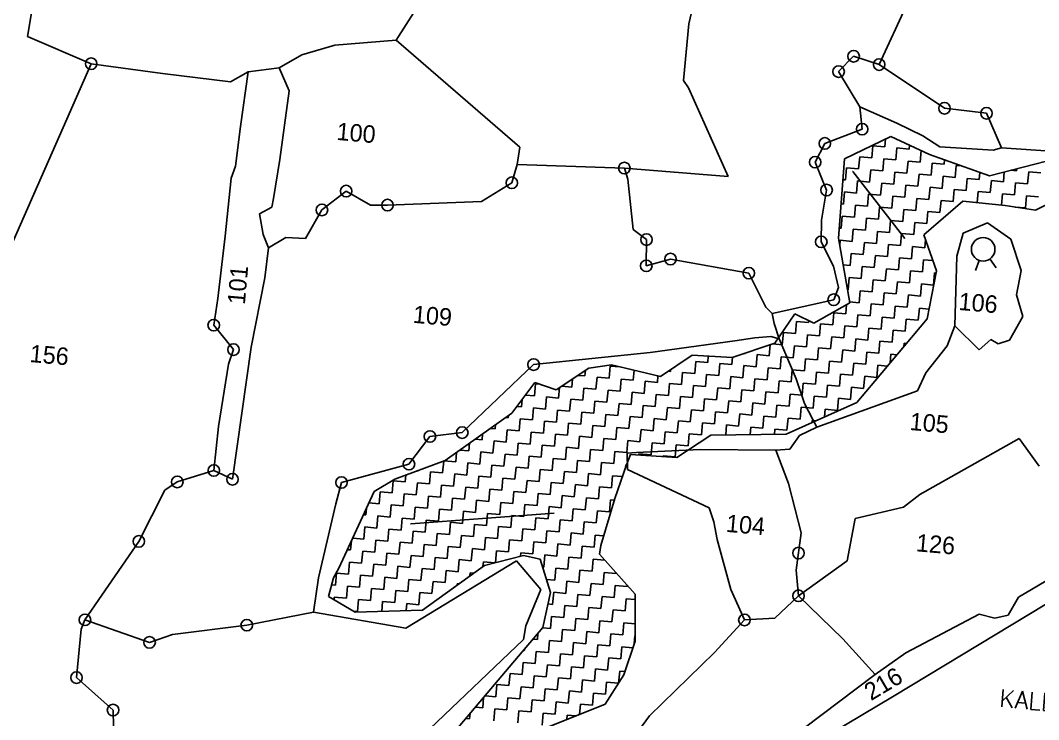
# Model space of a CAD drawing. Header units: metres. Extents: x 333510 to 337908, y 1785719 to 1790014.
# Drawn here: x 335764 to 336818, y 1787207 to 1787931 of the extents above; entities that cross this region are included whole.
import ezdxf

# ---------------------------------------------------------------- set-up
doc = ezdxf.new("R2010")
doc.units = ezdxf.units.M
doc.header["$MEASUREMENT"] = 0
for name, color, linetype in [('POLY_HATCH', 12, 'Continuous'), ('POLY_PARCEL', 6, 'Continuous'), ('POLY_WATER', 4, 'Continuous'), ('SYM_ARROW', 1, 'Continuous'), ('TEXT_MAPIN', 7, 'Continuous'), ('TEXT_PARCEL', 7, 'Continuous')]:
    doc.layers.add(name, color=color, linetype=linetype)
doc.styles.get("Standard").update_dxf_attribs({"font": 'simplex.shx'})
doc.styles.add('TEXT_MAP', font='', dxfattribs={"height": 0.3})
doc.styles.get('TEXT_MAP').set_extended_font_data('Kruti Dev 050')

msp = doc.modelspace()

# ---------------------------------------------------------------- linework, layer by layer
for points in [[(336752.4, 1787671.8), (336756.1, 1787682.4)], [(336773.7, 1787674.8), (336767.2, 1787683.9)]]:
    msp.add_lwpolyline(points)
for centre, radius in [((335836.9, 1787885.9), 5.98), ((336626.1, 1787893.6), 5.98), ((336610.6, 1787877.7), 5.98), ((336652.5, 1787885), 5.98), ((336720.2, 1787839.8), 5.98), ((336763.6, 1787834.6), 5.98), ((336634.9, 1787818.2), 5.98), ((336596.3, 1787803.4), 5.98), ((336586.3, 1787784), 5.98), ((336388.8, 1787777.9), 5.98), ((336272.3, 1787762.7), 5.98), ((336100.9, 1787754.1), 5.98), ((336598.2, 1787755.2), 5.98), ((336143.7, 1787739.6), 5.98), ((336075.8, 1787734.6), 5.98), ((336411.7, 1787703.9), 5.98), ((336592.6, 1787701.6), 5.98), ((336760.2, 1787693.9), 12.2), ((336411.5, 1787676.8), 5.98), ((336436.6, 1787683.8), 5.98), ((336517.7, 1787669.2), 5.98), ((336605.5, 1787641.7), 5.98), ((335963.8, 1787615.4), 5.98), ((335984.3, 1787590.1), 5.98), ((336294.9, 1787574.6), 5.98), ((336187.6, 1787500.2), 5.98), ((336221, 1787504.2), 5.98), ((335963.9, 1787465), 5.98), ((336165.9, 1787471.6), 5.98), ((335983.2, 1787455.9), 5.98), ((335926.1, 1787453.2), 5.98), ((336096, 1787452.6), 5.98), ((335886.3, 1787391.7), 5.98), ((336569.1, 1787379.6), 5.98), ((336569.1, 1787335.4), 5.98), ((335830.5, 1787310.5), 5.98), ((336513.1, 1787310.4), 5.98), ((335998, 1787305), 5.98), ((335897.4, 1787287.2), 5.98), ((335821.8, 1787250.7), 5.98), ((335859.6, 1787217.2), 5.98)]:
    msp.add_circle(centre, radius)
at = {"layer": 'POLY_HATCH'}
for p, q in [((336616.6, 1787787.6), (336664.8, 1787810.7)), ((336664.8, 1787810.7), (336704.8, 1787791.8)), ((336610.4, 1787705.3), (336616.6, 1787787.6)), ((336704.8, 1787791.8), (336766.6, 1787769.9)), ((336766.6, 1787769.9), (336836.3, 1787787.9)), ((336848.9, 1787752.1), (336814.4, 1787734.3)), ((336739.2, 1787743.7), (336698.8, 1787708.8)), ((336783, 1787739.2), (336739.2, 1787743.7)), ((336814.4, 1787734.3), (336783, 1787739.2)), ((336622.1, 1787638.5), (336610.4, 1787705.3)), ((336698.8, 1787708.8), (336711.9, 1787671.5)), ((336711.9, 1787671.5), (336702.1, 1787621.9)), ((336585.1, 1787617.6), (336622.1, 1787638.5)), ((336544.5, 1787596.7), (336565.1, 1787627.1)), ((336565.1, 1787627.1), (336585.1, 1787617.6)), ((336702.1, 1787621.9), (336648.1, 1787557.5)), ((336500.4, 1787582), (336544.5, 1787596.7)), ((336426.1, 1787562.2), (336458.9, 1787584.5)), ((336458.9, 1787584.5), (336500.4, 1787582)), ((336318.4, 1787548.6), (336352.2, 1787570.9)), ((336352.2, 1787570.9), (336375.6, 1787574.3)), ((336375.6, 1787574.3), (336426.1, 1787562.2)), ((336272.4, 1787524.2), (336296, 1787556.1)), ((336296, 1787556.1), (336318.4, 1787548.6)), ((336648.1, 1787557.5), (336629.5, 1787535.5)), ((336629.5, 1787535.5), (336556.3, 1787502.5)), ((336203.3, 1787475.4), (336272.4, 1787524.2)), ((336556.3, 1787502.5), (336478.2, 1787501.7)), ((336478.2, 1787501.7), (336443.3, 1787478.5)), ((336395.2, 1787481.6), (336391, 1787471)), ((336443.3, 1787478.5), (336395.2, 1787481.6)), ((336151.3, 1787456.1), (336203.3, 1787475.4)), ((336391, 1787471), (336379.1, 1787435.9)), ((336129.9, 1787443.3), (336151.3, 1787456.1)), ((336093.4, 1787363.9), (336129.9, 1787443.3)), ((336379.1, 1787435.9), (336364.3, 1787387.3)), ((336364.3, 1787387.3), (336363, 1787378.6)), ((336284.5, 1787377.2), (336244.2, 1787366.8)), ((336301.6, 1787373.4), (336284.5, 1787377.2)), ((336363, 1787378.6), (336399.9, 1787336.9)), ((336244.2, 1787366.8), (336179.9, 1787320.4)), ((336312.4, 1787338.8), (336301.6, 1787373.4)), ((336087.8, 1787354), (336093.4, 1787363.9)), ((336082.7, 1787334.8), (336087.8, 1787354)), ((336110.2, 1787318.5), (336082.7, 1787334.8)), ((336304.6, 1787302.5), (336312.4, 1787338.8)), ((336399.9, 1787336.9), (336400, 1787288.6)), ((336179.9, 1787320.4), (336110.2, 1787318.5)), ((336269.7, 1787261.6), (336304.6, 1787302.5)), ((336400, 1787288.6), (336388.3, 1787253.5)), ((336203.5, 1787183.4), (336269.7, 1787261.6)), ((336388.3, 1787253.5), (336369, 1787223.3)), ((336369, 1787223.3), (336290.5, 1787191.9))]:
    msp.add_line(p, q, dxfattribs=at)
at = {"layer": 'POLY_HATCH', "linetype": 'Continuous'}
for p, q in [((336658.5, 1787799.9), (336659.2, 1787808.1)), ((336644.9, 1787788.5), (336646, 1787801)), ((336646, 1787801), (336658.5, 1787799.9)), ((336669.9, 1787786.3), (336671, 1787798.7)), ((336671, 1787798.7), (336683.5, 1787797.6)), ((336683.5, 1787797.6), (336683.8, 1787801.7)), ((336631.3, 1787777.1), (336632.4, 1787789.6)), ((336632.4, 1787789.6), (336644.9, 1787788.5)), ((336656.3, 1787774.9), (336657.4, 1787787.4)), ((336657.4, 1787787.4), (336669.9, 1787786.3)), ((336694.9, 1787784.1), (336695.9, 1787796)), ((336719.9, 1787781.8), (336720.3, 1787786.4)), ((336617.7, 1787765.7), (336618.8, 1787778.2)), ((336618.8, 1787778.2), (336631.3, 1787777.1)), ((336642.7, 1787763.5), (336643.8, 1787776)), ((336643.8, 1787776), (336656.3, 1787774.9)), ((336681.3, 1787772.7), (336682.4, 1787785.2)), ((336682.4, 1787785.2), (336694.9, 1787784.1)), ((336706.3, 1787770.5), (336707.4, 1787783)), ((336707.4, 1787783), (336719.9, 1787781.8)), ((336731.3, 1787768.3), (336732.4, 1787780.7)), ((336732.4, 1787780.7), (336737.4, 1787780.3)), ((336794.8, 1787775.2), (336795, 1787777.3)), ((336615, 1787765.9), (336617.7, 1787765.7)), ((336667.7, 1787761.3), (336668.8, 1787773.8)), ((336668.8, 1787773.8), (336681.3, 1787772.7)), ((336692.7, 1787759.1), (336693.8, 1787771.6)), ((336693.8, 1787771.6), (336706.3, 1787770.5)), ((336717.7, 1787756.9), (336718.8, 1787769.4)), ((336718.8, 1787769.4), (336731.3, 1787768.3)), ((336742.6, 1787754.7), (336743.7, 1787767.2)), ((336743.7, 1787767.2), (336756.2, 1787766.1)), ((336756.2, 1787766.1), (336756.9, 1787773.4)), ((336781.2, 1787763.8), (336782.1, 1787774)), ((336789.1, 1787775.7), (336794.8, 1787775.2)), ((336806.2, 1787761.6), (336807.3, 1787774.1)), ((336807.3, 1787774.1), (336819.8, 1787773)), ((336629.1, 1787752.1), (336630.2, 1787764.6)), ((336630.2, 1787764.6), (336642.7, 1787763.5)), ((336654.1, 1787749.9), (336655.2, 1787762.4)), ((336655.2, 1787762.4), (336667.7, 1787761.3)), ((336679.1, 1787747.7), (336680.2, 1787760.2)), ((336680.2, 1787760.2), (336692.7, 1787759.1)), ((336704.1, 1787745.5), (336705.2, 1787758)), ((336705.2, 1787758), (336717.7, 1787756.9)), ((336729.1, 1787743.3), (336730.2, 1787755.8)), ((336730.2, 1787755.8), (336742.6, 1787754.7)), ((336767.6, 1787752.5), (336768.7, 1787764.9)), ((336768.7, 1787764.9), (336781.2, 1787763.8)), ((336792.6, 1787750.3), (336793.7, 1787762.7)), ((336793.7, 1787762.7), (336806.2, 1787761.6)), ((336615.5, 1787740.7), (336616.6, 1787753.2)), ((336616.6, 1787753.2), (336629.1, 1787752.1)), ((336640.5, 1787738.5), (336641.6, 1787751)), ((336641.6, 1787751), (336654.1, 1787749.9)), ((336665.5, 1787736.3), (336666.6, 1787748.8)), ((336666.6, 1787748.8), (336679.1, 1787747.7)), ((336690.5, 1787734.1), (336691.6, 1787746.6)), ((336691.6, 1787746.6), (336704.1, 1787745.5)), ((336715.5, 1787731.9), (336716.6, 1787744.4)), ((336716.6, 1787744.4), (336729.1, 1787743.3)), ((336754.1, 1787742.2), (336755.1, 1787753.6)), ((336755.1, 1787753.6), (336767.6, 1787752.5)), ((336779.1, 1787739.6), (336780.1, 1787751.4)), ((336780.1, 1787751.4), (336792.6, 1787750.3)), ((336804, 1787736.7), (336805.1, 1787749.2)), ((336805.1, 1787749.2), (336817.6, 1787748)), ((336613.1, 1787740.9), (336615.5, 1787740.7)), ((336626.9, 1787727.1), (336628, 1787739.6)), ((336628, 1787739.6), (336640.5, 1787738.5)), ((336651.9, 1787724.9), (336653, 1787737.4)), ((336653, 1787737.4), (336665.5, 1787736.3)), ((336676.9, 1787722.7), (336678, 1787735.2)), ((336678, 1787735.2), (336690.5, 1787734.1)), ((336793.4, 1787737.6), (336804, 1787736.7)), ((336816.5, 1787735.6), (336816.8, 1787735.5)), ((336816.5, 1787735.3), (336816.5, 1787735.6)), ((336613.3, 1787715.7), (336614.4, 1787728.2)), ((336614.4, 1787728.2), (336626.9, 1787727.1)), ((336638.3, 1787713.5), (336639.4, 1787726)), ((336639.4, 1787726), (336651.9, 1787724.9)), ((336663.3, 1787711.3), (336664.4, 1787723.8)), ((336664.4, 1787723.8), (336676.9, 1787722.7)), ((336701.9, 1787720.5), (336703, 1787733)), ((336703, 1787733), (336715.5, 1787731.9)), ((336611.2, 1787715.9), (336613.3, 1787715.7)), ((336624.7, 1787702.1), (336625.8, 1787714.6)), ((336625.8, 1787714.6), (336638.3, 1787713.5)), ((336688.3, 1787709.1), (336689.4, 1787721.6)), ((336689.4, 1787721.6), (336701.9, 1787720.5)), ((336611.7, 1787697.9), (336612.2, 1787703.2)), ((336612.2, 1787703.2), (336624.7, 1787702.1)), ((336649.7, 1787699.9), (336650.8, 1787712.4)), ((336650.8, 1787712.4), (336663.3, 1787711.3)), ((336674.7, 1787697.7), (336675.8, 1787710.2)), ((336675.8, 1787710.2), (336688.3, 1787709.1)), ((336699.7, 1787695.5), (336700.4, 1787704.1)), ((336636.1, 1787688.5), (336637.2, 1787701)), ((336637.2, 1787701), (336649.7, 1787699.9)), ((336661.1, 1787686.3), (336662.2, 1787698.8)), ((336662.2, 1787698.8), (336674.7, 1787697.7)), ((336686.1, 1787684.1), (336687.2, 1787696.6)), ((336687.2, 1787696.6), (336699.7, 1787695.5)), ((336622.5, 1787677.1), (336623.6, 1787689.6)), ((336623.6, 1787689.6), (336636.1, 1787688.5)), ((336647.5, 1787674.9), (336648.6, 1787687.4)), ((336648.6, 1787687.4), (336661.1, 1787686.3)), ((336672.5, 1787672.7), (336673.6, 1787685.2)), ((336673.6, 1787685.2), (336686.1, 1787684.1)), ((336697.5, 1787670.5), (336698.6, 1787683)), ((336698.6, 1787683), (336708.2, 1787682.2)), ((336615.3, 1787677.8), (336622.5, 1787677.1)), ((336633.9, 1787663.5), (336635, 1787676)), ((336635, 1787676), (336647.5, 1787674.9)), ((336658.9, 1787661.3), (336660, 1787673.8)), ((336660, 1787673.8), (336672.5, 1787672.7)), ((336683.9, 1787659.1), (336685, 1787671.6)), ((336685, 1787671.6), (336697.5, 1787670.5)), ((336620.3, 1787652.1), (336621.4, 1787664.6)), ((336621.4, 1787664.6), (336633.9, 1787663.5)), ((336645.3, 1787649.9), (336646.4, 1787662.4)), ((336646.4, 1787662.4), (336658.9, 1787661.3)), ((336670.3, 1787647.7), (336671.4, 1787660.2)), ((336671.4, 1787660.2), (336683.9, 1787659.1)), ((336708.8, 1787656.9), (336709.9, 1787669.4)), ((336709.9, 1787669.4), (336711.5, 1787669.3)), ((336619.7, 1787652.2), (336620.3, 1787652.1)), ((336631.7, 1787638.5), (336632.8, 1787651)), ((336632.8, 1787651), (336645.3, 1787649.9)), ((336695.3, 1787645.5), (336696.4, 1787658)), ((336696.4, 1787658), (336708.8, 1787656.9)), ((336622, 1787639.4), (336631.7, 1787638.5)), ((336656.7, 1787636.3), (336657.8, 1787648.8)), ((336657.8, 1787648.8), (336670.3, 1787647.7)), ((336681.7, 1787634.1), (336682.8, 1787646.6)), ((336682.8, 1787646.6), (336695.3, 1787645.5)), ((336604.5, 1787615.8), (336605.6, 1787628.2)), ((336605.6, 1787628.2), (336618.1, 1787627.1)), ((336618.1, 1787627.1), (336618.9, 1787636.7)), ((336643.1, 1787624.9), (336644.2, 1787637.4)), ((336644.2, 1787637.4), (336656.7, 1787636.3)), ((336668.1, 1787622.7), (336669.2, 1787635.2)), ((336669.2, 1787635.2), (336681.7, 1787634.1)), ((336693, 1787620.5), (336694.2, 1787633)), ((336694.2, 1787633), (336704.1, 1787632.1)), ((336565.9, 1787606.6), (336567, 1787619.1)), ((336567, 1787619.1), (336579.5, 1787618)), ((336579.5, 1787618), (336579.7, 1787620.2)), ((336629.5, 1787613.5), (336630.6, 1787626)), ((336630.6, 1787626), (336643.1, 1787624.9)), ((336654.5, 1787611.3), (336655.6, 1787623.8)), ((336655.6, 1787623.8), (336668.1, 1787622.7)), ((336679.5, 1787609.1), (336680.6, 1787621.6)), ((336680.6, 1787621.6), (336693, 1787620.5)), ((336552.3, 1787595.2), (336553.4, 1787607.7)), ((336553.4, 1787607.7), (336565.9, 1787606.6)), ((336590.9, 1787604.4), (336592, 1787616.9)), ((336592, 1787616.9), (336604.5, 1787615.8)), ((336615.9, 1787602.2), (336617, 1787614.6)), ((336617, 1787614.6), (336629.5, 1787613.5)), ((336640.9, 1787600), (336642, 1787612.4)), ((336642, 1787612.4), (336654.5, 1787611.3)), ((336665.9, 1787597.7), (336667, 1787610.2)), ((336667, 1787610.2), (336679.5, 1787609.1)), ((336577.3, 1787593), (336578.4, 1787605.5)), ((336578.4, 1787605.5), (336590.9, 1787604.4)), ((336602.3, 1787590.8), (336603.4, 1787603.3)), ((336603.4, 1787603.3), (336615.9, 1787602.2)), ((336627.3, 1787588.6), (336628.4, 1787601.1)), ((336628.4, 1787601.1), (336640.9, 1787600)), ((336652.3, 1787586.4), (336653.4, 1787598.9)), ((336653.4, 1787598.9), (336665.9, 1787597.7)), ((336678.1, 1787593.3), (336678.4, 1787596.6)), ((336678.4, 1787596.6), (336680.7, 1787596.4)), ((336512.7, 1787586.1), (336513.7, 1787586)), ((336513.7, 1787586), (336513.8, 1787586.4)), ((336538.7, 1787583.8), (336539.7, 1787595.1)), ((336542.5, 1787596), (336552.3, 1787595.2)), ((336563.7, 1787581.6), (336564.8, 1787594.1)), ((336564.8, 1787594.1), (336577.3, 1787593)), ((336588.7, 1787579.4), (336589.8, 1787591.9)), ((336589.8, 1787591.9), (336602.3, 1787590.8)), ((336613.7, 1787577.2), (336614.8, 1787589.7)), ((336614.8, 1787589.7), (336627.3, 1787588.6)), ((336638.7, 1787575), (336639.8, 1787587.5)), ((336639.8, 1787587.5), (336652.3, 1787586.4)), ((336461.6, 1787565.4), (336462.7, 1787577.9)), ((336462.7, 1787577.9), (336475.1, 1787576.8)), ((336475.1, 1787576.8), (336475.7, 1787583.5)), ((336486.5, 1787563.2), (336487.6, 1787575.7)), ((336487.6, 1787575.7), (336500.1, 1787574.6)), ((336500.1, 1787574.6), (336500.8, 1787582.1)), ((336525.1, 1787572.4), (336526.2, 1787584.9)), ((336526.2, 1787584.9), (336538.7, 1787583.8)), ((336550.1, 1787570.2), (336551.2, 1787582.7)), ((336551.2, 1787582.7), (336563.7, 1787581.6)), ((336575.1, 1787568), (336576.2, 1787580.5)), ((336576.2, 1787580.5), (336588.7, 1787579.4)), ((336600.1, 1787565.8), (336601.2, 1787578.3)), ((336601.2, 1787578.3), (336613.7, 1787577.2)), ((336625.1, 1787563.6), (336626.2, 1787576.1)), ((336626.2, 1787576.1), (336638.7, 1787575)), ((336664, 1787576.5), (336664.8, 1787585.3)), ((336664.8, 1787585.3), (336670.9, 1787584.7)), ((336348, 1787562.8), (336348.5, 1787568.4)), ((336373, 1787560.6), (336374.1, 1787573.1)), ((336374.1, 1787573.1), (336384.4, 1787572.2)), ((336398, 1787558.4), (336398.9, 1787568.7)), ((336434.4, 1787567.8), (336436.6, 1787567.6)), ((336436.6, 1787567.6), (336436.7, 1787569.4)), ((336448, 1787554), (336449.1, 1787566.5)), ((336449.1, 1787566.5), (336461.6, 1787565.4)), ((336511.5, 1787561), (336512.6, 1787573.5)), ((336512.6, 1787573.5), (336525.1, 1787572.4)), ((336536.5, 1787558.8), (336537.6, 1787571.3)), ((336537.6, 1787571.3), (336550.1, 1787570.2)), ((336561.5, 1787556.6), (336562.6, 1787569.1)), ((336562.6, 1787569.1), (336575.1, 1787568)), ((336586.5, 1787554.4), (336587.6, 1787566.9)), ((336587.6, 1787566.9), (336600.1, 1787565.8)), ((336650.1, 1787561.4), (336651.2, 1787573.9)), ((336651.2, 1787573.9), (336661.1, 1787573)), ((336295.8, 1787542.2), (336296.9, 1787554.7)), ((336296.9, 1787554.7), (336301.3, 1787554.4)), ((336334.4, 1787551.4), (336335.1, 1787559.6)), ((336340.9, 1787563.4), (336348, 1787562.8)), ((336359.4, 1787549.2), (336360.5, 1787561.7)), ((336360.5, 1787561.7), (336373, 1787560.6)), ((336384.4, 1787547), (336385.5, 1787559.5)), ((336385.5, 1787559.5), (336398, 1787558.4)), ((336409.4, 1787544.8), (336410.5, 1787557.3)), ((336410.5, 1787557.3), (336423, 1787556.2)), ((336423, 1787556.2), (336423.6, 1787562.8)), ((336434.4, 1787542.6), (336435.5, 1787555.1)), ((336435.5, 1787555.1), (336448, 1787554)), ((336472.9, 1787551.8), (336474, 1787564.3)), ((336474, 1787564.3), (336486.5, 1787563.2)), ((336497.9, 1787549.6), (336499, 1787562.1)), ((336499, 1787562.1), (336511.5, 1787561)), ((336522.9, 1787547.4), (336524, 1787559.9)), ((336524, 1787559.9), (336536.5, 1787558.8)), ((336547.9, 1787545.2), (336549, 1787557.7)), ((336549, 1787557.7), (336561.5, 1787556.6)), ((336572.9, 1787543), (336574, 1787555.5)), ((336574, 1787555.5), (336586.5, 1787554.4)), ((336611.5, 1787552.2), (336612.6, 1787564.7)), ((336612.6, 1787564.7), (336625.1, 1787563.6)), ((336636.5, 1787550), (336637.6, 1787562.5)), ((336637.6, 1787562.5), (336650.1, 1787561.4)), ((336320.8, 1787540), (336321.8, 1787550.8)), ((336324.1, 1787552.3), (336334.4, 1787551.4)), ((336345.8, 1787537.8), (336346.9, 1787550.3)), ((336346.9, 1787550.3), (336359.4, 1787549.2)), ((336370.8, 1787535.6), (336371.9, 1787548.1)), ((336371.9, 1787548.1), (336384.4, 1787547)), ((336395.8, 1787533.4), (336396.9, 1787545.9)), ((336396.9, 1787545.9), (336409.4, 1787544.8)), ((336459.4, 1787540.4), (336460.5, 1787552.9)), ((336460.5, 1787552.9), (336472.9, 1787551.8)), ((336484.3, 1787538.2), (336485.4, 1787550.7)), ((336485.4, 1787550.7), (336497.9, 1787549.6)), ((336509.3, 1787536), (336510.4, 1787548.5)), ((336510.4, 1787548.5), (336522.9, 1787547.4)), ((336534.3, 1787533.8), (336535.4, 1787546.3)), ((336535.4, 1787546.3), (336547.9, 1787545.2)), ((336559.3, 1787531.6), (336560.4, 1787544.1)), ((336560.4, 1787544.1), (336572.9, 1787543)), ((336597.9, 1787540.8), (336599, 1787553.3)), ((336599, 1787553.3), (336611.5, 1787552.2)), ((336622.9, 1787538.6), (336624, 1787551.1)), ((336624, 1787551.1), (336636.5, 1787550)), ((336282.2, 1787530.8), (336282.9, 1787538.4)), ((336286.4, 1787543.1), (336295.8, 1787542.2)), ((336307.2, 1787528.6), (336308.3, 1787541.1)), ((336308.3, 1787541.1), (336320.8, 1787540)), ((336332.2, 1787526.4), (336333.3, 1787538.9)), ((336333.3, 1787538.9), (336345.8, 1787537.8)), ((336357.2, 1787524.2), (336358.3, 1787536.7)), ((336358.3, 1787536.7), (336370.8, 1787535.6)), ((336382.2, 1787522), (336383.3, 1787534.5)), ((336383.3, 1787534.5), (336395.8, 1787533.4)), ((336420.8, 1787531.2), (336421.9, 1787543.7)), ((336421.9, 1787543.7), (336434.4, 1787542.6)), ((336445.8, 1787529), (336446.9, 1787541.5)), ((336446.9, 1787541.5), (336459.4, 1787540.4)), ((336470.7, 1787526.8), (336471.8, 1787539.3)), ((336471.8, 1787539.3), (336484.3, 1787538.2)), ((336495.7, 1787524.6), (336496.8, 1787537.1)), ((336496.8, 1787537.1), (336509.3, 1787536)), ((336520.7, 1787522.4), (336521.8, 1787534.9)), ((336521.8, 1787534.9), (336534.3, 1787533.8)), ((336584.3, 1787529.4), (336585.4, 1787541.9)), ((336585.4, 1787541.9), (336597.9, 1787540.8)), ((336609.3, 1787527.2), (336610.4, 1787539.7)), ((336610.4, 1787539.7), (336622.9, 1787538.6)), ((336277.6, 1787531.3), (336282.2, 1787530.8)), ((336293.6, 1787517.3), (336294.7, 1787529.7)), ((336294.7, 1787529.7), (336307.2, 1787528.6)), ((336318.6, 1787515), (336319.7, 1787527.5)), ((336319.7, 1787527.5), (336332.2, 1787526.4)), ((336343.6, 1787512.8), (336344.7, 1787525.3)), ((336344.7, 1787525.3), (336357.2, 1787524.2)), ((336368.6, 1787510.6), (336369.7, 1787523.1)), ((336369.7, 1787523.1), (336382.2, 1787522)), ((336407.2, 1787519.8), (336408.3, 1787532.3)), ((336408.3, 1787532.3), (336420.8, 1787531.2)), ((336432.2, 1787517.6), (336433.3, 1787530.1)), ((336433.3, 1787530.1), (336445.8, 1787529)), ((336457.1, 1787515.4), (336458.2, 1787527.9)), ((336458.2, 1787527.9), (336470.7, 1787526.8)), ((336482.1, 1787513.2), (336483.2, 1787525.7)), ((336483.2, 1787525.7), (336495.7, 1787524.6)), ((336507.1, 1787511), (336508.2, 1787523.5)), ((336508.2, 1787523.5), (336520.7, 1787522.4)), ((336545.7, 1787520.2), (336546.8, 1787532.7)), ((336546.8, 1787532.7), (336559.3, 1787531.6)), ((336570.7, 1787518), (336571.8, 1787530.5)), ((336571.8, 1787530.5), (336584.3, 1787529.4)), ((336596.1, 1787520.5), (336596.8, 1787528.3)), ((336596.8, 1787528.3), (336609.3, 1787527.2)), ((336266, 1787519.7), (336268.6, 1787519.5)), ((336268.6, 1787519.5), (336268.8, 1787521.7)), ((336280, 1787505.9), (336281.1, 1787518.4)), ((336281.1, 1787518.4), (336293.6, 1787517.3)), ((336305, 1787503.7), (336306.1, 1787516.2)), ((336306.1, 1787516.2), (336318.6, 1787515)), ((336330, 1787501.5), (336331.1, 1787513.9)), ((336331.1, 1787513.9), (336343.6, 1787512.8)), ((336393.6, 1787508.4), (336394.7, 1787520.9)), ((336394.7, 1787520.9), (336407.2, 1787519.8)), ((336418.6, 1787506.2), (336419.7, 1787518.7)), ((336419.7, 1787518.7), (336432.2, 1787517.6)), ((336443.6, 1787504), (336444.7, 1787516.5)), ((336444.7, 1787516.5), (336457.1, 1787515.4)), ((336468.5, 1787501.8), (336469.6, 1787514.3)), ((336469.6, 1787514.3), (336482.1, 1787513.2)), ((336532.1, 1787508.8), (336533.2, 1787521.3)), ((336533.2, 1787521.3), (336545.7, 1787520.2)), ((336557.1, 1787506.6), (336558.2, 1787519.1)), ((336558.2, 1787519.1), (336570.7, 1787518)), ((336583, 1787514.6), (336583.2, 1787516.9)), ((336583.2, 1787516.9), (336587.4, 1787516.5)), ((336241.5, 1787496.7), (336242, 1787502.7)), ((336250.1, 1787508.5), (336255, 1787508.1)), ((336255, 1787508.1), (336255.4, 1787512.2)), ((336266.4, 1787494.5), (336267.5, 1787507)), ((336267.5, 1787507), (336280, 1787505.9)), ((336291.4, 1787492.3), (336292.5, 1787504.8)), ((336292.5, 1787504.8), (336305, 1787503.7)), ((336316.4, 1787490.1), (336317.5, 1787502.6)), ((336317.5, 1787502.6), (336330, 1787501.5)), ((336355, 1787499.3), (336356.1, 1787511.7)), ((336356.1, 1787511.7), (336368.6, 1787510.6)), ((336380, 1787497), (336381.1, 1787509.5)), ((336381.1, 1787509.5), (336393.6, 1787508.4)), ((336405, 1787494.8), (336406.1, 1787507.3)), ((336406.1, 1787507.3), (336418.6, 1787506.2)), ((336430, 1787492.6), (336431.1, 1787505.1)), ((336431.1, 1787505.1), (336443.6, 1787504)), ((336454.9, 1787490.4), (336456, 1787502.9)), ((336456, 1787502.9), (336468.5, 1787501.8)), ((336493.7, 1787501.9), (336494.6, 1787512.1)), ((336494.6, 1787512.1), (336507.1, 1787511)), ((336518.9, 1787502.1), (336519.6, 1787509.9)), ((336519.6, 1787509.9), (336532.1, 1787508.8)), ((336544.1, 1787502.4), (336544.6, 1787507.7)), ((336544.6, 1787507.7), (336557.1, 1787506.6)), ((336227.9, 1787485.3), (336228.6, 1787493.3)), ((336234.3, 1787497.3), (336241.5, 1787496.7)), ((336252.8, 1787483.1), (336253.9, 1787495.6)), ((336253.9, 1787495.6), (336266.4, 1787494.5)), ((336277.8, 1787480.9), (336278.9, 1787493.4)), ((336278.9, 1787493.4), (336291.4, 1787492.3)), ((336341.4, 1787487.9), (336342.5, 1787500.4)), ((336342.5, 1787500.4), (336355, 1787499.3)), ((336366.4, 1787485.7), (336367.5, 1787498.1)), ((336367.5, 1787498.1), (336380, 1787497)), ((336391.4, 1787483.5), (336392.5, 1787495.9)), ((336392.5, 1787495.9), (336405, 1787494.8)), ((336416.4, 1787481.2), (336417.5, 1787493.7)), ((336417.5, 1787493.7), (336430, 1787492.6)), ((336441.3, 1787479), (336442.5, 1787491.5)), ((336442.5, 1787491.5), (336454.9, 1787490.4)), ((336214.3, 1787473.9), (336215.1, 1787483.8)), ((336218.4, 1787486.1), (336227.9, 1787485.3)), ((336239.2, 1787471.7), (336240.3, 1787484.2)), ((336240.3, 1787484.2), (336252.8, 1787483.1)), ((336264.2, 1787469.5), (336265.3, 1787482)), ((336265.3, 1787482), (336277.8, 1787480.9)), ((336302.8, 1787478.7), (336303.9, 1787491.2)), ((336303.9, 1787491.2), (336316.4, 1787490.1)), ((336327.8, 1787476.5), (336328.9, 1787489)), ((336328.9, 1787489), (336341.4, 1787487.9)), ((336352.8, 1787474.3), (336353.9, 1787486.8)), ((336353.9, 1787486.8), (336366.4, 1787485.7)), ((336377.8, 1787472.1), (336378.9, 1787484.6)), ((336378.9, 1787484.6), (336391.4, 1787483.5)), ((336403.8, 1787481), (336403.9, 1787482.4)), ((336403.9, 1787482.4), (336416.4, 1787481.2)), ((336200.7, 1787462.5), (336201.8, 1787474.8)), ((336202.1, 1787475), (336214.3, 1787473.9)), ((336225.7, 1787460.3), (336226.8, 1787472.8)), ((336226.8, 1787472.8), (336239.2, 1787471.7)), ((336250.6, 1787458.1), (336251.7, 1787470.6)), ((336251.7, 1787470.6), (336264.2, 1787469.5)), ((336289.2, 1787467.3), (336290.3, 1787479.8)), ((336290.3, 1787479.8), (336302.8, 1787478.7)), ((336314.2, 1787465.1), (336315.3, 1787477.6)), ((336315.3, 1787477.6), (336327.8, 1787476.5)), ((336339.2, 1787462.9), (336340.3, 1787475.4)), ((336340.3, 1787475.4), (336352.8, 1787474.3)), ((336364.2, 1787460.7), (336365.3, 1787473.2)), ((336365.3, 1787473.2), (336377.8, 1787472.1)), ((336390, 1787468.2), (336390.3, 1787471)), ((336390.3, 1787471), (336391, 1787470.9)), ((336428.8, 1787479.4), (336428.9, 1787480.1)), ((336428.9, 1787480.1), (336441.3, 1787479)), ((336162.1, 1787453.3), (336162.7, 1787460.3)), ((336174.7, 1787464.8), (336175.7, 1787464.7)), ((336175.7, 1787464.7), (336175.7, 1787465.2)), ((336187.1, 1787451.1), (336188.2, 1787463.6)), ((336188.2, 1787463.6), (336200.7, 1787462.5)), ((336212.1, 1787448.9), (336213.2, 1787461.4)), ((336213.2, 1787461.4), (336225.7, 1787460.3)), ((336275.6, 1787455.9), (336276.7, 1787468.4)), ((336276.7, 1787468.4), (336289.2, 1787467.3)), ((336300.6, 1787453.7), (336301.7, 1787466.2)), ((336301.7, 1787466.2), (336314.2, 1787465.1)), ((336325.6, 1787451.5), (336326.7, 1787464)), ((336326.7, 1787464), (336339.2, 1787462.9)), ((336350.6, 1787449.3), (336351.7, 1787461.8)), ((336351.7, 1787461.8), (336364.2, 1787460.7)), ((336375.6, 1787447.1), (336376.7, 1787459.6)), ((336376.7, 1787459.6), (336386.8, 1787458.7)), ((336148.5, 1787441.9), (336149.6, 1787454.4)), ((336149.6, 1787454.4), (336162.1, 1787453.3)), ((336173.5, 1787439.7), (336174.6, 1787452.2)), ((336174.6, 1787452.2), (336187.1, 1787451.1)), ((336198.5, 1787437.5), (336199.6, 1787450)), ((336199.6, 1787450), (336212.1, 1787448.9)), ((336237, 1787446.7), (336238.1, 1787459.2)), ((336238.1, 1787459.2), (336250.6, 1787458.1)), ((336262, 1787444.5), (336263.1, 1787457)), ((336263.1, 1787457), (336275.6, 1787455.9)), ((336287, 1787442.3), (336288.1, 1787454.8)), ((336288.1, 1787454.8), (336300.6, 1787453.7)), ((336312, 1787440.1), (336313.1, 1787452.6)), ((336313.1, 1787452.6), (336325.6, 1787451.5)), ((336337, 1787437.9), (336338.1, 1787450.4)), ((336338.1, 1787450.4), (336350.6, 1787449.3)), ((336134.9, 1787430.5), (336136, 1787443)), ((336136, 1787443), (336148.5, 1787441.9)), ((336159.9, 1787428.3), (336161, 1787440.8)), ((336161, 1787440.8), (336173.5, 1787439.7)), ((336184.9, 1787426.1), (336186, 1787438.6)), ((336186, 1787438.6), (336198.5, 1787437.5)), ((336223.4, 1787435.3), (336224.6, 1787447.8)), ((336224.6, 1787447.8), (336237, 1787446.7)), ((336248.4, 1787433.1), (336249.5, 1787445.6)), ((336249.5, 1787445.6), (336262, 1787444.5)), ((336273.4, 1787430.9), (336274.5, 1787443.4)), ((336274.5, 1787443.4), (336287, 1787442.3)), ((336298.4, 1787428.7), (336299.5, 1787441.2)), ((336299.5, 1787441.2), (336312, 1787440.1)), ((336323.4, 1787426.5), (336324.5, 1787439)), ((336324.5, 1787439), (336337, 1787437.9)), ((336362, 1787435.7), (336363.1, 1787448.2)), ((336363.1, 1787448.2), (336375.6, 1787447.1)), ((336124.5, 1787431.4), (336134.9, 1787430.5)), ((336146.3, 1787416.9), (336147.4, 1787429.4)), ((336147.4, 1787429.4), (336159.9, 1787428.3)), ((336209.9, 1787423.9), (336211, 1787436.4)), ((336211, 1787436.4), (336223.4, 1787435.3)), ((336234.8, 1787421.7), (336235.9, 1787434.2)), ((336235.9, 1787434.2), (336248.4, 1787433.1)), ((336259.8, 1787419.5), (336260.9, 1787432)), ((336260.9, 1787432), (336273.4, 1787430.9)), ((336284.8, 1787417.3), (336285.9, 1787429.8)), ((336285.9, 1787429.8), (336298.4, 1787428.7)), ((336348.4, 1787424.3), (336349.5, 1787436.8)), ((336349.5, 1787436.8), (336362, 1787435.7)), ((336373.4, 1787422.1), (336374.5, 1787434.6)), ((336374.5, 1787434.6), (336378.6, 1787434.2)), ((336118.9, 1787419.3), (336121.3, 1787419.1)), ((336121.3, 1787419.1), (336121.9, 1787425.8)), ((336132.7, 1787405.5), (336133.8, 1787418)), ((336133.8, 1787418), (336146.3, 1787416.9)), ((336171.3, 1787414.7), (336172.4, 1787427.2)), ((336172.4, 1787427.2), (336184.9, 1787426.1)), ((336196.3, 1787412.5), (336197.4, 1787425)), ((336197.4, 1787425), (336209.9, 1787423.9)), ((336221.2, 1787410.3), (336222.3, 1787422.8)), ((336222.3, 1787422.8), (336234.8, 1787421.7)), ((336246.2, 1787408.1), (336247.3, 1787420.6)), ((336247.3, 1787420.6), (336259.8, 1787419.5)), ((336271.2, 1787405.9), (336272.3, 1787418.4)), ((336272.3, 1787418.4), (336284.8, 1787417.3)), ((336309.8, 1787415.1), (336310.9, 1787427.6)), ((336310.9, 1787427.6), (336323.4, 1787426.5)), ((336334.8, 1787412.9), (336335.9, 1787425.4)), ((336335.9, 1787425.4), (336348.4, 1787424.3)), ((336359.8, 1787410.7), (336360.9, 1787423.2)), ((336360.9, 1787423.2), (336373.4, 1787422.1)), ((336157.7, 1787403.3), (336158.8, 1787415.8)), ((336158.8, 1787415.8), (336171.3, 1787414.7)), ((336182.7, 1787401.1), (336183.8, 1787413.6)), ((336183.8, 1787413.6), (336196.3, 1787412.5)), ((336207.7, 1787398.9), (336208.8, 1787411.4)), ((336208.8, 1787411.4), (336221.2, 1787410.3)), ((336232.6, 1787396.7), (336233.7, 1787409.2)), ((336233.7, 1787409.2), (336246.2, 1787408.1)), ((336257.6, 1787394.5), (336258.7, 1787407)), ((336258.7, 1787407), (336271.2, 1787405.9)), ((336296.2, 1787403.7), (336297.3, 1787416.2)), ((336297.3, 1787416.2), (336309.8, 1787415.1)), ((336321.2, 1787401.5), (336322.3, 1787414)), ((336322.3, 1787414), (336334.8, 1787412.9)), ((336346.2, 1787399.3), (336347.3, 1787411.8)), ((336347.3, 1787411.8), (336359.8, 1787410.7)), ((336119.1, 1787394.1), (336120.2, 1787406.6)), ((336120.2, 1787406.6), (336132.7, 1787405.5)), ((336144.1, 1787391.9), (336145.2, 1787404.4)), ((336145.2, 1787404.4), (336157.7, 1787403.3)), ((336169.1, 1787389.7), (336170.2, 1787402.2)), ((336170.2, 1787402.2), (336182.7, 1787401.1)), ((336194.1, 1787387.5), (336195.2, 1787400)), ((336195.2, 1787400), (336207.7, 1787398.9)), ((336219, 1787385.3), (336220.1, 1787397.8)), ((336220.1, 1787397.8), (336232.6, 1787396.7)), ((336282.6, 1787392.3), (336283.7, 1787404.8)), ((336283.7, 1787404.8), (336296.2, 1787403.7)), ((336307.6, 1787390.1), (336308.7, 1787402.6)), ((336308.7, 1787402.6), (336321.2, 1787401.5)), ((336332.6, 1787387.9), (336333.7, 1787400.4)), ((336333.7, 1787400.4), (336346.2, 1787399.3)), ((336357.6, 1787385.7), (336358.7, 1787398.2)), ((336358.7, 1787398.2), (336367.4, 1787397.4)), ((336105.5, 1787382.8), (336106.3, 1787392.1)), ((336107.7, 1787395.1), (336119.1, 1787394.1)), ((336130.5, 1787380.5), (336131.6, 1787393)), ((336131.6, 1787393), (336144.1, 1787391.9)), ((336155.5, 1787378.3), (336156.6, 1787390.8)), ((336156.6, 1787390.8), (336169.1, 1787389.7)), ((336180.5, 1787376.1), (336181.6, 1787388.6)), ((336181.6, 1787388.6), (336194.1, 1787387.5)), ((336205.4, 1787373.9), (336206.5, 1787386.4)), ((336206.5, 1787386.4), (336219, 1787385.3)), ((336244, 1787383.1), (336245.1, 1787395.6)), ((336245.1, 1787395.6), (336257.6, 1787394.5)), ((336269, 1787380.9), (336270.1, 1787393.4)), ((336270.1, 1787393.4), (336282.6, 1787392.3)), ((336294, 1787378.7), (336295.1, 1787391.2)), ((336295.1, 1787391.2), (336307.6, 1787390.1)), ((336319, 1787376.5), (336320.1, 1787389)), ((336320.1, 1787389), (336332.6, 1787387.9)), ((336344, 1787374.3), (336345.1, 1787386.8)), ((336345.1, 1787386.8), (336357.6, 1787385.7)), ((336102.2, 1787383), (336105.5, 1787382.8)), ((336116.9, 1787369.2), (336118, 1787381.6)), ((336118, 1787381.6), (336130.5, 1787380.5)), ((336141.9, 1787367), (336143, 1787379.4)), ((336143, 1787379.4), (336155.5, 1787378.3)), ((336166.9, 1787364.7), (336168, 1787377.2)), ((336168, 1787377.2), (336180.5, 1787376.1)), ((336230.4, 1787371.7), (336231.5, 1787384.2)), ((336231.5, 1787384.2), (336244, 1787383.1)), ((336255.4, 1787369.7), (336256.5, 1787382)), ((336256.5, 1787382), (336269, 1787380.9)), ((336281.2, 1787376.3), (336281.5, 1787379.8)), ((336281.5, 1787379.8), (336294, 1787378.7)), ((336305.4, 1787365.1), (336306.5, 1787377.6)), ((336306.5, 1787377.6), (336319, 1787376.5)), ((336330.4, 1787362.9), (336331.5, 1787375.4)), ((336331.5, 1787375.4), (336344, 1787374.3)), ((336103.3, 1787357.8), (336104.4, 1787370.3)), ((336104.4, 1787370.3), (336116.9, 1787369.2)), ((336128.3, 1787355.6), (336129.4, 1787368.1)), ((336129.4, 1787368.1), (336141.9, 1787367)), ((336153.3, 1787353.4), (336154.4, 1787365.9)), ((336154.4, 1787365.9), (336166.9, 1787364.7)), ((336191.9, 1787362.5), (336193, 1787375)), ((336193, 1787375), (336205.4, 1787373.9)), ((336216.8, 1787360.3), (336217.9, 1787372.8)), ((336217.9, 1787372.8), (336230.4, 1787371.7)), ((336242.5, 1787365.6), (336242.9, 1787370.6)), ((336242.9, 1787370.6), (336254.9, 1787369.6)), ((336304.1, 1787365.2), (336305.4, 1787365.1)), ((336355.4, 1787360.7), (336356.5, 1787373.2)), ((336356.5, 1787373.2), (336368.7, 1787372.1)), ((336089.7, 1787346.4), (336090.8, 1787358.9)), ((336090.8, 1787358.9), (336103.3, 1787357.8)), ((336114.7, 1787344.2), (336115.8, 1787356.7)), ((336115.8, 1787356.7), (336128.3, 1787355.6)), ((336139.7, 1787342), (336140.8, 1787354.5)), ((336140.8, 1787354.5), (336153.3, 1787353.4)), ((336178.3, 1787351.2), (336179.4, 1787363.6)), ((336179.4, 1787363.6), (336191.9, 1787362.5)), ((336203.2, 1787349), (336204.3, 1787361.4)), ((336204.3, 1787361.4), (336216.8, 1787360.3)), ((336229, 1787355.9), (336229.3, 1787359.2)), ((336229.3, 1787359.2), (336233.2, 1787358.9)), ((336316.8, 1787351.5), (336317.9, 1787364)), ((336317.9, 1787364), (336330.4, 1787362.9)), ((336341.8, 1787349.3), (336342.9, 1787361.8)), ((336342.9, 1787361.8), (336355.4, 1787360.7)), ((336366.8, 1787347.1), (336367.9, 1787359.6)), ((336367.9, 1787359.6), (336380.4, 1787358.5)), ((336380.4, 1787358.5), (336380.4, 1787358.9)), ((336085.9, 1787346.7), (336089.7, 1787346.4)), ((336101.1, 1787332.8), (336102.2, 1787345.3)), ((336102.2, 1787345.3), (336114.7, 1787344.2)), ((336164.7, 1787339.8), (336165.8, 1787352.3)), ((336165.8, 1787352.3), (336178.3, 1787351.2)), ((336189.6, 1787337.6), (336190.8, 1787350.1)), ((336190.8, 1787350.1), (336203.2, 1787349)), ((336215.6, 1787346.2), (336215.7, 1787347.8)), ((336215.7, 1787347.8), (336217.7, 1787347.7)), ((336308.2, 1787352.3), (336316.8, 1787351.5)), ((336328.2, 1787337.9), (336329.3, 1787350.4)), ((336329.3, 1787350.4), (336341.8, 1787349.3)), ((336353.2, 1787335.7), (336354.3, 1787348.2)), ((336354.3, 1787348.2), (336366.8, 1787347.1)), ((336378.2, 1787333.5), (336379.3, 1787346)), ((336379.3, 1787346), (336391.8, 1787344.9)), ((336391.8, 1787344.9), (336391.8, 1787346)), ((336088.4, 1787331.4), (336088.6, 1787333.9)), ((336088.6, 1787333.9), (336101.1, 1787332.8)), ((336126.1, 1787330.6), (336127.2, 1787343.1)), ((336127.2, 1787343.1), (336139.7, 1787342)), ((336151.1, 1787328.4), (336152.2, 1787340.9)), ((336152.2, 1787340.9), (336164.7, 1787339.8)), ((336176.1, 1787326.2), (336177.2, 1787338.7)), ((336177.2, 1787338.7), (336189.6, 1787337.6)), ((336314.6, 1787326.5), (336315.7, 1787339)), ((336315.7, 1787339), (336328.2, 1787337.9)), ((336339.6, 1787324.3), (336340.7, 1787336.8)), ((336340.7, 1787336.8), (336353.2, 1787335.7)), ((336364.6, 1787322.1), (336365.7, 1787334.6)), ((336365.7, 1787334.6), (336378.2, 1787333.5)), ((336112.5, 1787319.2), (336113.6, 1787331.7)), ((336113.6, 1787331.7), (336126.1, 1787330.6)), ((336137.7, 1787319.2), (336138.6, 1787329.5)), ((336138.6, 1787329.5), (336151.1, 1787328.4)), ((336162.9, 1787320), (336163.6, 1787327.3)), ((336163.6, 1787327.3), (336176.1, 1787326.2)), ((336309.9, 1787327), (336314.6, 1787326.5)), ((336326, 1787312.9), (336327.1, 1787325.4)), ((336327.1, 1787325.4), (336339.6, 1787324.3)), ((336351, 1787310.7), (336352.1, 1787323.2)), ((336352.1, 1787323.2), (336364.6, 1787322.1)), ((336389.5, 1787319.9), (336390.6, 1787332.4)), ((336390.6, 1787332.4), (336399.9, 1787331.6)), ((336108.4, 1787319.5), (336112.5, 1787319.2)), ((336312.4, 1787301.6), (336313.5, 1787314)), ((336313.5, 1787314), (336326, 1787312.9)), ((336376, 1787308.5), (336377.1, 1787321)), ((336377.1, 1787321), (336389.5, 1787319.9)), ((336304.4, 1787302.3), (336312.4, 1787301.6)), ((336337.4, 1787299.4), (336338.5, 1787311.8)), ((336338.5, 1787311.8), (336351, 1787310.7)), ((336362.4, 1787297.1), (336363.5, 1787309.6)), ((336363.5, 1787309.6), (336376, 1787308.5)), ((336387.3, 1787294.9), (336388.4, 1787307.4)), ((336388.4, 1787307.4), (336400, 1787306.4)), ((336298.8, 1787290.2), (336299.3, 1787296.3)), ((336323.8, 1787288), (336324.9, 1787300.5)), ((336324.9, 1787300.5), (336337.4, 1787299.4)), ((336348.8, 1787285.8), (336349.9, 1787298.3)), ((336349.9, 1787298.3), (336362.4, 1787297.1)), ((336373.7, 1787283.6), (336374.9, 1787296)), ((336374.9, 1787296), (336387.3, 1787294.9)), ((336399.1, 1787285.9), (336399.8, 1787293.8)), ((336399.8, 1787293.8), (336400, 1787293.8)), ((336294.4, 1787290.5), (336298.8, 1787290.2)), ((336310.2, 1787276.6), (336311.3, 1787289.1)), ((336311.3, 1787289.1), (336323.8, 1787288)), ((336335.2, 1787274.4), (336336.3, 1787286.9)), ((336336.3, 1787286.9), (336348.8, 1787285.8)), ((336360.2, 1787272.2), (336361.3, 1787284.7)), ((336361.3, 1787284.7), (336373.7, 1787283.6)), ((336385.1, 1787270), (336386.2, 1787282.5)), ((336386.2, 1787282.5), (336397.7, 1787281.4)), ((336284.4, 1787278.8), (336285.2, 1787278.8)), ((336285.2, 1787278.8), (336285.3, 1787279.8)), ((336296.6, 1787265.2), (336297.7, 1787277.7)), ((336297.7, 1787277.7), (336310.2, 1787276.6)), ((336321.6, 1787263), (336322.7, 1787275.5)), ((336322.7, 1787275.5), (336335.2, 1787274.4)), ((336346.6, 1787260.8), (336347.7, 1787273.3)), ((336347.7, 1787273.3), (336360.2, 1787272.2)), ((336371.5, 1787258.6), (336372.6, 1787271.1)), ((336372.6, 1787271.1), (336385.1, 1787270)), ((336283, 1787253.8), (336284.1, 1787266.3)), ((336284.1, 1787266.3), (336296.6, 1787265.2)), ((336308, 1787251.6), (336309.1, 1787264.1)), ((336309.1, 1787264.1), (336321.6, 1787263)), ((336333, 1787249.4), (336334.1, 1787261.9)), ((336334.1, 1787261.9), (336346.6, 1787260.8)), ((336358, 1787247.2), (336359.1, 1787259.7)), ((336359.1, 1787259.7), (336371.5, 1787258.6)), ((336269.4, 1787242.4), (336270.5, 1787254.9)), ((336270.5, 1787254.9), (336283, 1787253.8)), ((336294.4, 1787240.2), (336295.5, 1787252.7)), ((336295.5, 1787252.7), (336308, 1787251.6)), ((336319.4, 1787238), (336320.5, 1787250.5)), ((336320.5, 1787250.5), (336333, 1787249.4)), ((336382.9, 1787245), (336384, 1787257.5)), ((336384, 1787257.5), (336389.5, 1787257)), ((336255.8, 1787231), (336256.9, 1787243.5)), ((336256.9, 1787243.5), (336269.4, 1787242.4)), ((336280.8, 1787228.8), (336281.9, 1787241.3)), ((336281.9, 1787241.3), (336294.4, 1787240.2)), ((336305.8, 1787226.6), (336306.9, 1787239.1)), ((336306.9, 1787239.1), (336319.4, 1787238)), ((336344.4, 1787235.8), (336345.5, 1787248.3)), ((336345.5, 1787248.3), (336358, 1787247.2)), ((336369.3, 1787233.6), (336370.4, 1787246.1)), ((336370.4, 1787246.1), (336382.9, 1787245)), ((336242.2, 1787219.6), (336243.1, 1787230.2)), ((336244.7, 1787232), (336255.8, 1787231)), ((336267.2, 1787217.4), (336268.3, 1787229.9)), ((336268.3, 1787229.9), (336280.8, 1787228.8)), ((336292.2, 1787215.2), (336293.3, 1787227.7)), ((336293.3, 1787227.7), (336305.8, 1787226.6)), ((336330.8, 1787224.4), (336331.9, 1787236.9)), ((336331.9, 1787236.9), (336344.4, 1787235.8)), ((336355.7, 1787222.2), (336356.8, 1787234.7)), ((336356.8, 1787234.7), (336369.3, 1787233.6)), ((336234.7, 1787220.3), (336242.2, 1787219.6)), ((336253.6, 1787206), (336254.7, 1787218.5)), ((336254.7, 1787218.5), (336267.2, 1787217.4)), ((336317.2, 1787213), (336318.3, 1787225.5)), ((336318.3, 1787225.5), (336330.8, 1787224.4)), ((336342.3, 1787212.6), (336343.3, 1787223.3)), ((336343.3, 1787223.3), (336355.7, 1787222.2)), ((336224.8, 1787208.6), (336228.6, 1787208.2)), ((336228.6, 1787208.2), (336229.1, 1787213.6)), ((336278.6, 1787203.8), (336279.7, 1787216.3)), ((336279.7, 1787216.3), (336292.2, 1787215.2)), ((336303.6, 1787201.6), (336304.7, 1787214.1)), ((336304.7, 1787214.1), (336317.2, 1787213)), ((336329.3, 1787207.4), (336329.7, 1787211.9)), ((336329.7, 1787211.9), (336338.5, 1787211.1))]:
    msp.add_line(p, q, dxfattribs=at)
at = {"layer": 'POLY_PARCEL'}
for p, q in [((336455.7, 1787927), (336470.2, 1787991.3)), ((335782.9, 1787985.9), (335771, 1787914.2)), ((336197, 1787979.5), (336152.6, 1787910.4)), ((336681.8, 1787948.6), (336652.5, 1787885)), ((336450.1, 1787868.6), (336455.7, 1787927)), ((335771, 1787914.2), (335836.9, 1787885.9)), ((336089.3, 1787905), (336054.9, 1787894.9)), ((336152.6, 1787910.4), (336089.3, 1787905)), ((336152.6, 1787910.4), (336280.6, 1787799.5)), ((336054.9, 1787894.9), (336031.7, 1787881.5)), ((336610.6, 1787877.7), (336626.1, 1787893.6)), ((336626.1, 1787893.6), (336652.5, 1787885)), ((335836.9, 1787885.9), (335752.5, 1787693.7)), ((335836.9, 1787885.9), (335910.8, 1787875.7)), ((335999.5, 1787877.4), (336031.7, 1787881.5)), ((336031.7, 1787881.5), (336041.8, 1787857.7)), ((336652.5, 1787885), (336720.2, 1787839.8)), ((335910.8, 1787875.7), (335981.1, 1787867.3)), ((335981.1, 1787867.3), (335999.5, 1787877.4)), ((335999.5, 1787877.4), (335991.5, 1787820.8)), ((336632.7, 1787841.2), (336610.6, 1787877.7)), ((336455.3, 1787860.8), (336450.1, 1787868.6)), ((336496.1, 1787769.2), (336455.3, 1787860.8)), ((336041.8, 1787857.7), (336032.3, 1787786.8)), ((336632.7, 1787841.2), (336634.9, 1787818.2)), ((336671, 1787824.3), (336632.7, 1787841.2)), ((336720.2, 1787839.8), (336763.6, 1787834.6)), ((336763.6, 1787834.6), (336779.2, 1787799)), ((335991.5, 1787820.8), (335986.3, 1787780)), ((336634.9, 1787818.2), (336596.3, 1787803.4)), ((336697.6, 1787811.2), (336671, 1787824.3)), ((336715.4, 1787800), (336697.6, 1787811.2)), ((336280.6, 1787799.5), (336277.9, 1787781.5)), ((336596.3, 1787803.4), (336586.3, 1787784)), ((336770.5, 1787796.4), (336715.4, 1787800)), ((336779.2, 1787799), (336770.5, 1787796.4)), ((336834.9, 1787794.9), (336779.2, 1787799)), ((336032.3, 1787786.8), (336025.6, 1787746.4)), ((335986.3, 1787780), (335982, 1787767.3)), ((336272.3, 1787762.7), (336277.9, 1787781.5)), ((336277.9, 1787781.5), (336388.8, 1787777.9)), ((336388.8, 1787777.9), (336496.1, 1787769.2)), ((336392.5, 1787766.3), (336388.8, 1787777.9)), ((336586.3, 1787784), (336598.2, 1787755.2)), ((335982, 1787767.3), (335975.5, 1787707.5)), ((336398.1, 1787714.4), (336392.5, 1787766.3)), ((336240.8, 1787743.4), (336272.3, 1787762.7)), ((336598.2, 1787755.2), (336592.7, 1787724.1)), ((336025.6, 1787746.4), (336023.8, 1787737.6)), ((336075.8, 1787734.6), (336100.9, 1787754.1)), ((336100.9, 1787754.1), (336126, 1787739.5)), ((336023.8, 1787737.6), (336011, 1787730.7)), ((336058.8, 1787705), (336075.8, 1787734.6)), ((336126, 1787739.5), (336143.7, 1787739.6)), ((336143.7, 1787739.6), (336240.8, 1787743.4)), ((336240.8, 1787743.4), (336240.8, 1787743.4)), ((336011, 1787730.7), (336014.9, 1787709.2)), ((336592.7, 1787724.1), (336592.6, 1787701.6)), ((336411.7, 1787703.9), (336398.1, 1787714.4)), ((336764.8, 1787721.2), (336739.5, 1787710.7)), ((336788.9, 1787704.5), (336764.8, 1787721.2)), ((335975.5, 1787707.5), (335968.2, 1787643)), ((336014.9, 1787709.2), (336020.4, 1787695.3)), ((336020.4, 1787695.3), (336038.4, 1787706.2)), ((336038.4, 1787706.2), (336058.8, 1787705)), ((336411.5, 1787676.8), (336411.7, 1787703.9)), ((336739.5, 1787710.7), (336733.1, 1787686.9)), ((336799.4, 1787671.9), (336788.9, 1787704.5)), ((336016.8, 1787664.2), (336020.4, 1787695.3)), ((336592.6, 1787701.6), (336605.2, 1787676.5)), ((336436.6, 1787683.8), (336411.5, 1787676.8)), ((336517.7, 1787669.2), (336436.6, 1787683.8)), ((336733.1, 1787686.9), (336731, 1787614.7)), ((336605.2, 1787676.5), (336610.6, 1787654.2)), ((336794.7, 1787646.8), (336799.4, 1787671.9)), ((336002.6, 1787592.5), (336016.8, 1787664.2)), ((336535.2, 1787634.1), (336517.7, 1787669.2)), ((336610.6, 1787654.2), (336605.5, 1787641.7)), ((335968.2, 1787643), (335963.8, 1787615.4)), ((336605.5, 1787641.7), (336541.7, 1787627.6)), ((336801.3, 1787624.3), (336794.7, 1787646.8)), ((336541.7, 1787627.6), (336535.2, 1787634.1)), ((336541.7, 1787627.6), (336544, 1787617)), ((336787.6, 1787600), (336801.3, 1787624.3)), ((335963.8, 1787615.4), (335984.3, 1787590.1)), ((336544, 1787617), (336549.1, 1787601.1)), ((336731, 1787614.7), (336723.1, 1787594.1)), ((336731, 1787614.7), (336756.2, 1787590)), ((336415.7, 1787587), (336503.1, 1787599.1)), ((336503.1, 1787599.1), (336523.7, 1787602.3)), ((336523.7, 1787602.3), (336540.5, 1787603.8)), ((336540.5, 1787603.8), (336549.1, 1787601.1)), ((336549.1, 1787601.1), (336566.5, 1787559.9)), ((336756.2, 1787590), (336768.1, 1787600.5)), ((336768.1, 1787600.5), (336775.6, 1787596.2)), ((336775.6, 1787596.2), (336787.6, 1787600)), ((335984.3, 1787590.1), (335979, 1787574.9)), ((335983.2, 1787455.9), (336002.6, 1787592.5)), ((336294.9, 1787574.6), (336415.7, 1787587)), ((336723.1, 1787594.1), (336700.7, 1787566)), ((335979, 1787574.9), (335968.8, 1787510.5)), ((336221, 1787504.2), (336294.9, 1787574.6)), ((336700.7, 1787566), (336692.3, 1787547.4)), ((336566.5, 1787559.9), (336575.4, 1787534.4)), ((336692.3, 1787547.4), (336588.1, 1787509.8)), ((336575.4, 1787534.4), (336588.1, 1787509.8)), ((335968.8, 1787510.5), (335963.9, 1787465)), ((336187.6, 1787500.2), (336221, 1787504.2)), ((336588.1, 1787509.8), (336570.2, 1787501.3)), ((336165.9, 1787471.6), (336187.6, 1787500.2)), ((336570.2, 1787501.3), (336560, 1787487)), ((336694.6, 1787440.2), (336797.5, 1787498.1)), ((336797.5, 1787498.1), (336818.1, 1787469.6)), ((336401.3, 1787483.6), (336391.8, 1787483)), ((336391.8, 1787483), (336392.1, 1787466.2)), ((336467.2, 1787486.9), (336401.3, 1787483.6)), ((336545.5, 1787485.9), (336467.2, 1787486.9)), ((336560, 1787487), (336545.5, 1787485.9)), ((336558.7, 1787451.5), (336545.5, 1787485.9)), ((336096, 1787452.6), (336165.9, 1787471.6)), ((335963.9, 1787465), (335926.1, 1787453.2)), ((335963.9, 1787465), (335983.2, 1787455.9)), ((336392.1, 1787466.2), (336476.6, 1787426.5)), ((335926.1, 1787453.2), (335913.3, 1787444.6)), ((336090.2, 1787430.6), (336096, 1787452.6)), ((336571.7, 1787400.6), (336558.7, 1787451.5)), ((335913.3, 1787444.6), (335886.3, 1787391.7)), ((336677.9, 1787427.2), (336694.6, 1787440.2)), ((336072.4, 1787354), (336090.2, 1787430.6)), ((336476.6, 1787426.5), (336481.3, 1787411.8)), ((336627.7, 1787415.4), (336677.9, 1787427.2)), ((336481.3, 1787411.8), (336485, 1787393.6)), ((336619.6, 1787371.6), (336627.7, 1787415.4)), ((336566.8, 1787362), (336571.7, 1787400.6)), ((335886.3, 1787391.7), (335830.5, 1787310.5)), ((336485, 1787393.6), (336499, 1787341.9)), ((336162.7, 1787302), (336277.3, 1787371.7)), ((336277.3, 1787371.7), (336302.4, 1787342)), ((336569.1, 1787335.4), (336619.6, 1787371.6)), ((336569.1, 1787335.4), (336566.8, 1787362)), ((336796.6, 1787334.1), (336831.4, 1787354.2)), ((336066.9, 1787318.3), (336072.4, 1787354)), ((336302.4, 1787342), (336286.7, 1787304.3)), ((336499, 1787341.9), (336513.1, 1787310.4)), ((336544.7, 1787312.2), (336569.1, 1787335.4)), ((336569.1, 1787335.4), (336615, 1787290.7)), ((336786.2, 1787315.5), (336796.6, 1787334.1)), ((335998, 1787305), (336066.9, 1787318.3)), ((336066.9, 1787318.3), (336162.7, 1787302)), ((336513.1, 1787310.4), (336544.7, 1787312.2)), ((336680.3, 1787276.2), (336756.1, 1787316.3)), ((336756.1, 1787316.3), (336772.2, 1787312.1)), ((336772.2, 1787312.1), (336786.2, 1787315.5)), ((335830.5, 1787310.5), (335826.6, 1787300.7)), ((335830.5, 1787310.5), (335897.4, 1787287.2)), ((335921, 1787295.3), (335998, 1787305)), ((336286.7, 1787304.3), (336284.4, 1787290.2)), ((336482.1, 1787276.6), (336513.1, 1787310.4)), ((335826.6, 1787300.7), (335821.8, 1787250.7)), ((335897.4, 1787287.2), (335921, 1787295.3)), ((336284.4, 1787290.2), (336187.6, 1787197.8)), ((336284.4, 1787290.2), (336284.4, 1787290.2)), ((336615, 1787290.7), (336648.3, 1787254.1)), ((336414.9, 1787211.3), (336482.1, 1787276.6)), ((336648.3, 1787254.1), (336680.3, 1787276.2)), ((335821.8, 1787250.7), (335859.6, 1787217.2)), ((336648.3, 1787254.1), (336573.8, 1787197.9)), ((335859.6, 1787217.2), (335860.6, 1787176.8)), ((336372, 1787153), (336414.9, 1787211.3))]:
    msp.add_line(p, q, dxfattribs=at)
at = {"layer": 'POLY_WATER'}
for p, q in [((336887.2, 1787364.5), (336668.1, 1787231.9)), ((336668.1, 1787231.9), (336553.6, 1787163.9))]:
    msp.add_line(p, q, dxfattribs=at)
at = {"layer": 'SYM_ARROW'}
for points in [[(336625.4, 1787774.3), (336679.2, 1787704.9)], [(336167.7, 1787409.7), (336316.1, 1787420.8)]]:
    msp.add_lwpolyline(points, dxfattribs=at)
for points in [[(336625.1, 1787774.1), (336624.3, 1787775.7), (336625.6, 1787774.5)], [(336167.8, 1787409.4), (336165.9, 1787409.6), (336167.7, 1787410)]]:
    msp.add_solid(points, dxfattribs=at)

# ---------------------------------------------------------------- texts
at = {"layer": 'TEXT_MAPIN'}
msp.add_text('KALBHATHI PLACE', height=18.061, rotation=354.9611, dxfattribs=at).set_placement((336776.3, 1787220.7))
at = {"layer": 'TEXT_PARCEL', "style": 'TEXT_MAP'}
for s, rotation, p in [('100', 354.9611, (336090.4, 1787807.1)), ('101', 84.9611, (335996, 1787636.2)), ('106', 354.9611, (336734.2, 1787631.2)), ('109', 354.9611, (336169.4, 1787617.9)), ('156', 354.9611, (335772.8, 1787577.3)), ('105', 354.9611, (336683.6, 1787507)), ('104', 354.9611, (336493.5, 1787401.6)), ('126', 354.9611, (336690.2, 1787381.5)), ('216', 30.8571, (336644.1, 1787226.3))]:
    msp.add_text(s, height=18.06, rotation=rotation, dxfattribs=at).set_placement(p)

doc.saveas('drawing.dxf')
